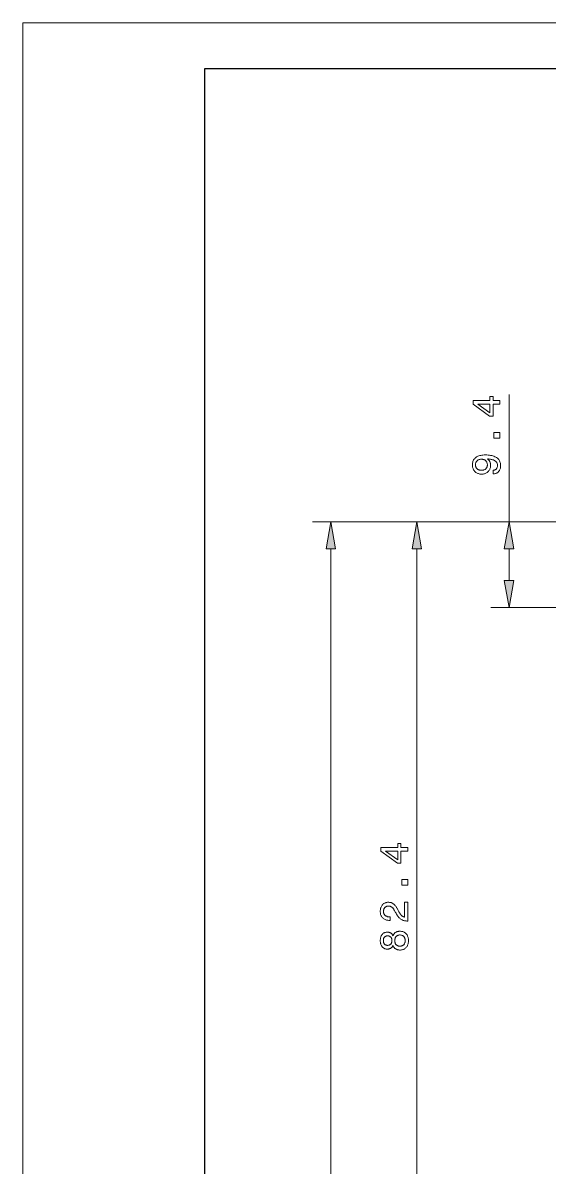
# Model space of a CAD drawing. Extents: x -99 to 297, y 0 to 529.
# Drawn here: x 0 to 57.8, y 294.3 to 420 of the extents above; entities that cross this region are included whole.
import ezdxf

# ---------------------------------------------------------------- set-up
doc = ezdxf.new("R2010")
doc.units = 0

msp = doc.modelspace()

# ---------------------------------------------------------------- linework, layer by layer
at = {"color": 7, "lineweight": 13}
for p, q in [((0, 0), (0, 420)), ((0, 420), (297, 420)), ((89.87, 365.2), (31.82, 365.2)), ((89.87, 365.2), (41.27, 365.2)), ((89.87, 365.2), (51.39, 365.2)), ((33.82, 125.86), (33.82, 362.25)), ((43.27, 285.76), (43.27, 362.25)), ((86.32, 355.8), (51.39, 355.8))]:
    msp.add_line(p, q, dxfattribs=at)
at = {"color": 7, "lineweight": 30}
for p, q in [((20, 5), (20, 415)), ((20, 415), (292, 415))]:
    msp.add_line(p, q, dxfattribs=at)
at = {"color": 7, "lineweight": 13, "ltscale": 0.349958}
msp.add_line((53.39, 365.2), (53.39, 379.2), dxfattribs=at)
at = {"color": 7, "lineweight": 13, "ltscale": 0.087279}
msp.add_line((53.39, 358.76), (53.39, 362.25), dxfattribs=at)
at = {"color": 7, "lineweight": 13}
for points in [[(52.39, 378.14), (51.64, 378.14), (51.64, 376.82), (51.26, 376.82), (49.45, 378.13), (49.45, 378.52), (51.3, 378.52), (51.3, 378.95), (51.64, 378.95), (51.64, 378.52), (52.39, 378.52)], [(51.3, 377.18), (51.3, 378.14), (49.95, 378.14)], [(52.39, 374.4), (51.74, 374.4), (51.74, 375), (52.39, 375)], [(51.64, 370.47), (51.64, 370.86), (51.69, 370.87), (51.73, 370.87), (51.77, 370.88), (51.81, 370.89), (51.84, 370.91), (51.88, 370.92), (51.91, 370.94), (51.94, 370.96), (51.97, 370.99), (52, 371.01), (52.02, 371.04), (52.04, 371.08), (52.06, 371.11), (52.08, 371.15), (52.09, 371.18), (52.1, 371.22), (52.11, 371.26), (52.12, 371.31), (52.12, 371.35), (52.12, 371.4), (52.12, 371.47), (52.11, 371.53), (52.1, 371.59), (52.08, 371.64), (52.06, 371.69), (52.03, 371.74), (51.99, 371.79), (51.95, 371.83), (51.9, 371.87), (51.85, 371.91), (51.8, 371.94), (51.73, 371.97), (51.67, 372), (51.59, 372.02), (51.51, 372.04), (51.43, 372.06), (51.34, 372.08), (51.24, 372.09), (51.14, 372.1), (51.03, 372.11), (51.07, 372.08), (51.1, 372.06), (51.13, 372.03), (51.15, 372), (51.18, 371.97), (51.2, 371.94), (51.23, 371.91), (51.25, 371.87), (51.27, 371.84), (51.28, 371.8), (51.3, 371.77), (51.31, 371.73), (51.33, 371.69), (51.34, 371.65), (51.35, 371.61), (51.35, 371.57), (51.36, 371.53), (51.36, 371.49), (51.37, 371.44), (51.37, 371.4), (51.36, 371.31), (51.36, 371.23), (51.34, 371.16), (51.32, 371.08), (51.3, 371.01), (51.27, 370.94), (51.23, 370.88), (51.19, 370.82), (51.15, 370.76), (51.09, 370.71), (51.04, 370.66), (50.98, 370.61), (50.91, 370.57), (50.85, 370.54), (50.78, 370.51), (50.7, 370.48), (50.63, 370.46), (50.55, 370.45), (50.46, 370.44), (50.37, 370.44), (50.29, 370.44), (50.2, 370.45), (50.12, 370.47), (50.04, 370.49), (49.97, 370.51), (49.9, 370.54), (49.83, 370.58), (49.76, 370.62), (49.7, 370.67), (49.65, 370.72), (49.59, 370.78), (49.55, 370.84), (49.5, 370.91), (49.47, 370.97), (49.44, 371.05), (49.41, 371.12), (49.39, 371.2), (49.38, 371.28), (49.37, 371.37), (49.37, 371.46), (49.37, 371.56), (49.38, 371.66), (49.4, 371.75), (49.43, 371.84), (49.46, 371.92), (49.5, 372), (49.55, 372.07), (49.6, 372.14), (49.66, 372.2), (49.73, 372.26), (49.81, 372.32), (49.89, 372.36), (49.98, 372.41), (50.07, 372.44), (50.18, 372.47), (50.29, 372.5), (50.4, 372.52), (50.52, 372.53), (50.65, 372.54), (50.78, 372.54), (50.94, 372.54), (51.09, 372.53), (51.24, 372.52), (51.37, 372.49), (51.5, 372.47), (51.62, 372.44), (51.74, 372.4), (51.84, 372.35), (51.94, 372.3), (52.03, 372.25), (52.12, 372.18), (52.19, 372.12), (52.26, 372.04), (52.31, 371.97), (52.36, 371.88), (52.4, 371.8), (52.43, 371.7), (52.45, 371.61), (52.47, 371.51), (52.47, 371.4), (52.47, 371.31), (52.46, 371.23), (52.45, 371.16), (52.44, 371.08), (52.42, 371.01), (52.39, 370.95), (52.36, 370.89), (52.33, 370.83), (52.29, 370.77), (52.25, 370.72), (52.2, 370.67), (52.15, 370.63), (52.1, 370.59), (52.04, 370.56), (51.98, 370.53), (51.92, 370.51), (51.86, 370.49), (51.79, 370.48), (51.72, 370.47)], [(50.37, 370.86), (50.43, 370.86), (50.48, 370.86), (50.53, 370.87), (50.58, 370.88), (50.63, 370.9), (50.68, 370.92), (50.72, 370.94), (50.76, 370.96), (50.8, 370.99), (50.84, 371.02), (50.87, 371.05), (50.9, 371.09), (50.92, 371.13), (50.95, 371.16), (50.97, 371.21), (50.98, 371.25), (50.99, 371.3), (51, 371.34), (51.01, 371.39), (51.01, 371.45), (51.01, 371.5), (51, 371.56), (50.99, 371.61), (50.98, 371.66), (50.97, 371.71), (50.95, 371.75), (50.92, 371.8), (50.9, 371.84), (50.87, 371.87), (50.84, 371.91), (50.8, 371.94), (50.76, 371.97), (50.72, 371.99), (50.68, 372.02), (50.63, 372.03), (50.59, 372.05), (50.53, 372.06), (50.48, 372.07), (50.42, 372.07), (50.37, 372.08), (50.31, 372.07), (50.25, 372.07), (50.2, 372.06), (50.14, 372.05), (50.1, 372.03), (50.05, 372.02), (50, 371.99), (49.96, 371.97), (49.92, 371.94), (49.89, 371.91), (49.85, 371.87), (49.82, 371.84), (49.8, 371.8), (49.77, 371.76), (49.75, 371.71), (49.74, 371.67), (49.72, 371.62), (49.72, 371.57), (49.71, 371.51), (49.71, 371.46), (49.71, 371.41), (49.72, 371.35), (49.72, 371.31), (49.74, 371.26), (49.75, 371.21), (49.77, 371.17), (49.8, 371.13), (49.83, 371.09), (49.86, 371.06), (49.89, 371.02), (49.93, 370.99), (49.97, 370.96), (50.01, 370.94), (50.05, 370.92), (50.1, 370.9), (50.15, 370.88), (50.2, 370.87), (50.26, 370.86), (50.31, 370.86)], [(34.34, 362.25), (33.82, 365.2), (33.3, 362.25)], [(43.79, 362.25), (43.27, 365.2), (42.75, 362.25)], [(53.91, 362.25), (53.39, 365.2), (52.86, 362.25)], [(52.86, 358.76), (53.39, 355.8), (53.91, 358.76)], [(42.27, 329.03), (41.52, 329.03), (41.52, 327.72), (41.14, 327.72), (39.33, 329.03), (39.33, 329.42), (41.18, 329.42), (41.18, 329.85), (41.52, 329.85), (41.52, 329.42), (42.27, 329.42)], [(41.18, 328.08), (41.18, 329.03), (39.84, 329.03)], [(42.27, 325.3), (41.62, 325.3), (41.62, 325.9), (42.27, 325.9)], [(42.27, 321.35), (42.25, 321.35), (42.17, 321.35), (42.08, 321.36), (42, 321.37), (41.92, 321.38), (41.85, 321.4), (41.77, 321.42), (41.7, 321.45), (41.64, 321.48), (41.57, 321.52), (41.51, 321.55), (41.45, 321.6), (41.39, 321.65), (41.33, 321.71), (41.27, 321.77), (41.21, 321.84), (41.15, 321.92), (41.1, 322.01), (41.04, 322.1), (40.98, 322.2), (40.92, 322.3), (40.78, 322.56), (40.75, 322.6), (40.73, 322.64), (40.7, 322.68), (40.68, 322.72), (40.65, 322.75), (40.62, 322.79), (40.59, 322.82), (40.56, 322.84), (40.53, 322.87), (40.5, 322.89), (40.47, 322.91), (40.44, 322.93), (40.4, 322.95), (40.37, 322.96), (40.33, 322.97), (40.3, 322.98), (40.26, 322.99), (40.22, 322.99), (40.18, 323), (40.14, 323), (40.09, 323), (40.05, 322.99), (40, 322.98), (39.96, 322.97), (39.92, 322.96), (39.88, 322.94), (39.85, 322.92), (39.81, 322.89), (39.78, 322.86), (39.75, 322.83), (39.72, 322.8), (39.7, 322.76), (39.68, 322.73), (39.66, 322.68), (39.64, 322.64), (39.63, 322.6), (39.62, 322.55), (39.61, 322.5), (39.61, 322.45), (39.61, 322.4), (39.61, 322.34), (39.61, 322.29), (39.62, 322.24), (39.64, 322.2), (39.65, 322.15), (39.67, 322.11), (39.7, 322.07), (39.72, 322.03), (39.76, 322), (39.79, 321.97), (39.83, 321.94), (39.87, 321.91), (39.91, 321.89), (39.96, 321.87), (40.01, 321.85), (40.06, 321.83), (40.12, 321.82), (40.18, 321.82), (40.24, 321.81), (40.3, 321.81), (40.34, 321.81), (40.34, 321.42), (40.28, 321.42), (40.18, 321.42), (40.09, 321.43), (40.01, 321.44), (39.93, 321.46), (39.85, 321.49), (39.78, 321.51), (39.71, 321.55), (39.64, 321.59), (39.58, 321.64), (39.52, 321.69), (39.47, 321.74), (39.42, 321.8), (39.38, 321.87), (39.35, 321.93), (39.32, 322.01), (39.29, 322.08), (39.27, 322.16), (39.26, 322.24), (39.25, 322.33), (39.25, 322.42), (39.25, 322.51), (39.26, 322.59), (39.27, 322.67), (39.29, 322.75), (39.31, 322.82), (39.34, 322.89), (39.37, 322.96), (39.41, 323.02), (39.45, 323.08), (39.49, 323.13), (39.54, 323.19), (39.6, 323.23), (39.66, 323.27), (39.72, 323.31), (39.78, 323.34), (39.85, 323.36), (39.91, 323.38), (39.99, 323.4), (40.06, 323.41), (40.14, 323.41), (40.2, 323.41), (40.26, 323.4), (40.32, 323.39), (40.38, 323.38), (40.43, 323.37), (40.49, 323.35), (40.54, 323.33), (40.59, 323.31), (40.64, 323.28), (40.68, 323.25), (40.73, 323.21), (40.77, 323.18), (40.82, 323.14), (40.86, 323.09), (40.9, 323.05), (40.94, 322.99), (40.98, 322.94), (41.02, 322.88), (41.05, 322.82), (41.09, 322.76), (41.22, 322.51), (41.25, 322.44), (41.29, 322.37), (41.33, 322.31), (41.36, 322.25), (41.39, 322.2), (41.43, 322.15), (41.46, 322.1), (41.49, 322.06), (41.53, 322.02), (41.56, 321.99), (41.59, 321.96), (41.62, 321.93), (41.65, 321.9), (41.68, 321.88), (41.72, 321.86), (41.75, 321.84), (41.79, 321.82), (41.82, 321.8), (41.86, 321.79), (41.9, 321.78), (41.9, 323.41), (42.27, 323.41)], [(40.65, 318.67), (40.63, 318.63), (40.61, 318.59), (40.59, 318.56), (40.57, 318.52), (40.54, 318.49), (40.52, 318.46), (40.49, 318.44), (40.46, 318.41), (40.44, 318.39), (40.4, 318.37), (40.37, 318.35), (40.34, 318.33), (40.3, 318.32), (40.27, 318.31), (40.23, 318.29), (40.19, 318.29), (40.15, 318.28), (40.11, 318.27), (40.07, 318.27), (40.02, 318.27), (39.95, 318.27), (39.89, 318.28), (39.83, 318.29), (39.77, 318.31), (39.71, 318.33), (39.65, 318.36), (39.6, 318.4), (39.55, 318.44), (39.51, 318.48), (39.46, 318.53), (39.42, 318.58), (39.38, 318.64), (39.35, 318.7), (39.32, 318.76), (39.3, 318.83), (39.28, 318.89), (39.27, 318.97), (39.26, 319.04), (39.25, 319.12), (39.25, 319.2), (39.25, 319.28), (39.26, 319.36), (39.27, 319.44), (39.28, 319.51), (39.3, 319.58), (39.32, 319.64), (39.35, 319.71), (39.38, 319.77), (39.42, 319.82), (39.46, 319.88), (39.51, 319.92), (39.55, 319.97), (39.6, 320.01), (39.65, 320.04), (39.71, 320.07), (39.77, 320.09), (39.83, 320.11), (39.89, 320.12), (39.95, 320.13), (40.02, 320.13), (40.07, 320.13), (40.11, 320.13), (40.15, 320.12), (40.19, 320.12), (40.23, 320.11), (40.27, 320.1), (40.31, 320.08), (40.34, 320.07), (40.37, 320.05), (40.41, 320.03), (40.44, 320.01), (40.47, 319.99), (40.49, 319.97), (40.52, 319.94), (40.55, 319.91), (40.57, 319.88), (40.59, 319.85), (40.61, 319.81), (40.63, 319.78), (40.65, 319.74), (40.67, 319.79), (40.69, 319.83), (40.72, 319.87), (40.74, 319.92), (40.77, 319.95), (40.8, 319.99), (40.83, 320.02), (40.86, 320.05), (40.9, 320.08), (40.94, 320.11), (40.98, 320.13), (41.02, 320.15), (41.06, 320.17), (41.1, 320.19), (41.15, 320.2), (41.2, 320.21), (41.25, 320.22), (41.3, 320.23), (41.35, 320.23), (41.41, 320.24), (41.49, 320.23), (41.57, 320.22), (41.65, 320.21), (41.72, 320.19), (41.79, 320.17), (41.86, 320.13), (41.93, 320.1), (41.99, 320.06), (42.04, 320.01), (42.1, 319.96), (42.14, 319.9), (42.19, 319.84), (42.23, 319.77), (42.26, 319.7), (42.29, 319.63), (42.31, 319.55), (42.33, 319.47), (42.34, 319.38), (42.35, 319.29), (42.35, 319.2), (42.35, 319.11), (42.34, 319.02), (42.33, 318.94), (42.31, 318.85), (42.29, 318.78), (42.26, 318.7), (42.23, 318.63), (42.19, 318.57), (42.14, 318.51), (42.1, 318.45), (42.04, 318.4), (41.99, 318.35), (41.93, 318.31), (41.86, 318.27), (41.79, 318.24), (41.72, 318.22), (41.65, 318.2), (41.57, 318.18), (41.49, 318.17), (41.41, 318.17), (41.35, 318.17), (41.3, 318.18), (41.25, 318.18), (41.2, 318.19), (41.15, 318.2), (41.1, 318.22), (41.06, 318.23), (41.02, 318.25), (40.98, 318.27), (40.94, 318.3), (40.9, 318.32), (40.86, 318.35), (40.83, 318.38), (40.8, 318.42), (40.77, 318.45), (40.74, 318.49), (40.72, 318.53), (40.69, 318.57), (40.67, 318.62)], [(40.05, 318.68), (40.1, 318.68), (40.14, 318.69), (40.18, 318.69), (40.21, 318.7), (40.25, 318.72), (40.28, 318.73), (40.31, 318.75), (40.34, 318.77), (40.37, 318.8), (40.4, 318.82), (40.43, 318.85), (40.45, 318.88), (40.47, 318.92), (40.48, 318.95), (40.5, 318.99), (40.51, 319.03), (40.52, 319.07), (40.53, 319.11), (40.53, 319.16), (40.53, 319.2), (40.53, 319.25), (40.53, 319.29), (40.52, 319.34), (40.51, 319.38), (40.5, 319.42), (40.48, 319.45), (40.47, 319.49), (40.45, 319.52), (40.43, 319.55), (40.4, 319.58), (40.37, 319.61), (40.34, 319.63), (40.31, 319.66), (40.28, 319.67), (40.25, 319.69), (40.21, 319.7), (40.18, 319.71), (40.14, 319.72), (40.1, 319.72), (40.05, 319.72), (40.01, 319.72), (39.97, 319.72), (39.93, 319.71), (39.9, 319.7), (39.86, 319.69), (39.83, 319.67), (39.8, 319.66), (39.77, 319.64), (39.74, 319.61), (39.72, 319.59), (39.69, 319.56), (39.67, 319.53), (39.65, 319.49), (39.64, 319.46), (39.62, 319.42), (39.61, 319.38), (39.6, 319.34), (39.6, 319.3), (39.59, 319.25), (39.59, 319.2), (39.59, 319.15), (39.6, 319.11), (39.6, 319.07), (39.61, 319.02), (39.62, 318.99), (39.64, 318.95), (39.65, 318.91), (39.67, 318.88), (39.69, 318.85), (39.72, 318.82), (39.74, 318.79), (39.77, 318.77), (39.8, 318.75), (39.83, 318.73), (39.86, 318.72), (39.9, 318.7), (39.93, 318.69), (39.97, 318.69), (40.01, 318.68)], [(41.4, 318.59), (41.45, 318.59), (41.5, 318.59), (41.55, 318.6), (41.6, 318.61), (41.64, 318.63), (41.69, 318.65), (41.73, 318.67), (41.76, 318.69), (41.8, 318.72), (41.83, 318.75), (41.86, 318.79), (41.89, 318.82), (41.91, 318.86), (41.93, 318.9), (41.95, 318.95), (41.96, 318.99), (41.98, 319.04), (41.98, 319.09), (41.99, 319.15), (41.99, 319.2), (41.99, 319.26), (41.98, 319.31), (41.98, 319.36), (41.96, 319.41), (41.95, 319.46), (41.93, 319.5), (41.91, 319.54), (41.89, 319.58), (41.86, 319.62), (41.83, 319.65), (41.8, 319.69), (41.76, 319.71), (41.73, 319.74), (41.69, 319.76), (41.64, 319.78), (41.6, 319.79), (41.55, 319.8), (41.5, 319.81), (41.45, 319.82), (41.4, 319.82), (41.35, 319.82), (41.3, 319.81), (41.25, 319.8), (41.21, 319.79), (41.17, 319.78), (41.13, 319.76), (41.09, 319.74), (41.06, 319.71), (41.02, 319.69), (40.99, 319.66), (40.97, 319.62), (40.94, 319.58), (40.92, 319.55), (40.9, 319.5), (40.88, 319.46), (40.87, 319.41), (40.86, 319.36), (40.85, 319.31), (40.85, 319.26), (40.85, 319.2), (40.85, 319.15), (40.85, 319.09), (40.86, 319.04), (40.87, 318.99), (40.88, 318.95), (40.9, 318.9), (40.92, 318.86), (40.94, 318.82), (40.97, 318.78), (40.99, 318.75), (41.02, 318.72), (41.06, 318.69), (41.09, 318.67), (41.13, 318.65), (41.17, 318.63), (41.21, 318.61), (41.25, 318.6), (41.3, 318.59), (41.35, 318.59)]]:
    msp.add_lwpolyline(points, close=True, dxfattribs=at)
for points in [[(34.34, 362.25), (33.82, 365.2), (34.34, 362.25), (33.3, 362.25)], [(43.79, 362.25), (43.27, 365.2), (43.79, 362.25), (42.75, 362.25)], [(53.91, 362.25), (53.39, 365.2), (53.91, 362.25), (52.86, 362.25)], [(52.86, 358.76), (53.39, 355.8), (52.86, 358.76), (53.91, 358.76)]]:
    msp.add_solid(points, dxfattribs=at)

doc.saveas('drawing.dxf')
